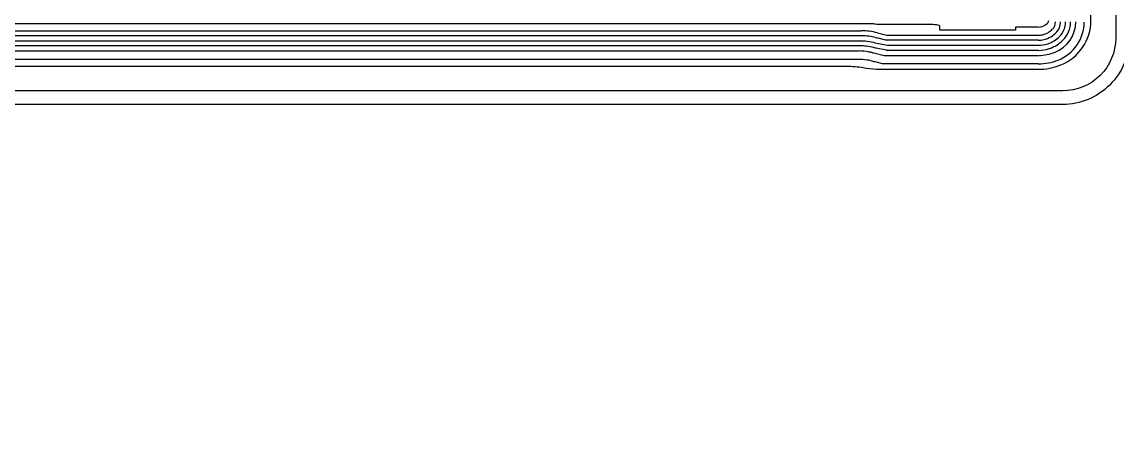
# Model space of a CAD drawing. Extents: x 1548 to 1929, y -174 to 95.
# Drawn here: x 1773.95 to 1790.44, y 36.25 to 42.51 of the extents above; entities that cross this region are included whole.
import ezdxf

# ---------------------------------------------------------------- set-up
doc = ezdxf.new("R2010")
doc.units = 0
doc.layers.add('gbr-dxf_layer0', color=7, linetype='Continuous')
doc.layers.add('gbr-outline-dxf_layer1', color=2, linetype='Continuous')

msp = doc.modelspace()

# ---------------------------------------------------------------- linework, layer by layer
at = {"layer": 'gbr-dxf_layer0'}
for p, q in [((1786.583, 42.301), (1768.377, 42.301)), ((1768.379, 42.377), (1786.58, 42.377)), ((1768.379, 42.225), (1786.581, 42.225)), ((1786.582, 42.148), (1768.377, 42.148)), ((1768.378, 42.072), (1786.551, 42.072)), ((1786.55, 41.945), (1768.381, 41.945)), ((1787.154, 42.005), (1789.244, 42.005)), ((1789.247, 41.878), (1787.152, 41.878))]:
    msp.add_line(p, q, dxfattribs=at)
at = {"layer": 'gbr-dxf_layer0', "linetype": 'Continuous'}
for points in [[(1790.415, 50.929, -0.006517), (1790.415, 50.925), (1790.415, 44.305, -0.014829), (1790.415, 44.295, -0.014825), (1790.415, 44.284), (1790.415, 42.266, -0.414217), (1789.618, 41.47), (1768.502, 41.47, 0.196007), (1766.612, 40.699, -0.196002), (1756.197, 36.453), (1750.697, 36.453, -0.196002), (1740.282, 40.699, 0.196006), (1738.392, 41.47), (1709.026, 41.47)], [(1789.588, 41.861, 0.307018), (1790.042, 42.531), (1790.042, 42.667), (1790.043, 43.3, -0.040468), (1790.05, 43.393), (1790.059, 43.442, -0.006638), (1790.067, 43.472)], [(1789.247, 42.432), (1788.909, 42.432), (1788.909, 42.387), (1787.768, 42.387), (1787.768, 42.452, 0.067805), (1787.66, 42.469), (1786.833, 42.469, 0.07443), (1786.767, 42.479), (1768.377, 42.479, 0.151399), (1766.278, 41.828, 0.006103), (1766.204, 41.776, 0.033677), (1765.823, 41.461)], [(1786.583, 42.225, -0.077863), (1786.819, 42.188), (1786.977, 42.158), (1789.248, 42.158)], [(1789.248, 42.234), (1786.964, 42.234, -0.069829), (1786.953, 42.235), (1786.817, 42.268)], [(1789.394, 42.182, -0.017007), (1789.396, 42.182, 0.112295), (1789.568, 42.289)], [(1786.692, 42.061, 0.002404), (1786.719, 42.057, -0.028792), (1786.726, 42.055, -0.018608), (1786.771, 42.043), (1786.928, 42.005), (1787.151, 42.005)], [(1789.246, 42.081), (1786.974, 42.081, -0.057212), (1786.965, 42.082), (1786.808, 42.112, -0.05788), (1786.8, 42.114)], [(1786.735, 41.921, 0.019882), (1786.698, 41.932, -0.002322), (1786.67, 41.936)], [(1787.149, 41.878), (1786.921, 41.878, -0.066696), (1786.904, 41.88), (1786.796, 41.906, -0.03767), (1786.787, 41.907, -0.026817), (1786.738, 41.92)], [(1762.877, 38.519, 0.071775), (1766.227, 40.966, -0.196004), (1768.377, 41.843), (1786.364, 41.843, -0.039333), (1786.614, 41.823, 0.026073), (1786.814, 41.8, 0.028754), (1786.879, 41.796)], [(1786.88, 41.796, 0.014298), (1786.889, 41.796), (1786.905, 41.796, 0.003935), (1786.935, 41.796), (1789.247, 41.796)]]:
    msp.add_lwpolyline(points, format="xyb", dxfattribs=at)
msp.add_lwpolyline([(1786.827, 42.344), (1786.968, 42.31), (1789.246, 42.31)], dxfattribs=at)
at = {"layer": 'gbr-dxf_layer0'}
for centre, radius, start, end in [((1789.247, 42.634), 0.202, 270.0033, 314.7793), ((1789.348, 42.532), 0.0588, 314.9326, 359.9998), ((1789.246, 42.614), 0.304, 301.0956, 314.9), ((1789.348, 42.513), 0.161, 314.8939, 359.4134), ((1789.322, 42.511), 0.492, 291.865, 359.8029), ((1789.348, 42.513), 0.237, 314.8962, 359.9952), ((1789.322, 42.511), 0.619, 291.7105, 359.7595), ((1789.348, 42.512), 0.313, 314.7339, 359.7583), ((1789.348, 42.512), 0.389, 314.7156, 359.7752), ((1786.583, 41.454), 0.923, 74.6693, 89.9097), ((1786.583, 41.454), 0.847, 74.8152, 89.8846), ((1786.934, 42.734), 0.481, 254.6275, 255.3631), ((1789.248, 42.609), 0.299, 270.256, 282.999), ((1789.248, 42.609), 0.375, 270.2803, 282.8067), ((1789.247, 42.612), 0.302, 283.2504, 301.0133), ((1789.247, 42.612), 0.378, 283.0245, 300.865), ((1789.247, 42.614), 0.533, 288.8708, 314.6084), ((1789.246, 42.614), 0.381, 300.9667, 314.9011), ((1786.55, 41.172), 0.9, 81.0621, 89.7979), ((1786.583, 41.454), 0.695, 72.1418, 89.8151), ((1789.249, 42.612), 0.531, 269.9999, 288.1051), ((1789.249, 42.612), 0.454, 270.1671, 287.8815), ((1789.25, 42.693), 0.688, 270.142, 291.6635), ((1786.55, 41.172), 0.773, 81.1943, 89.916), ((1789.25, 42.693), 0.815, 270.0006, 291.5672), ((1789.249, 42.713), 0.917, 269.9997, 291.6613)]:
    msp.add_arc(centre, radius, start, end, dxfattribs=at)
at = {"layer": 'gbr-outline-dxf_layer1', "linetype": 'Continuous'}
msp.add_lwpolyline([(1706.798, 42.266), (1706.798, 53.866, -0.414215), (1707.798, 54.866), (1738.807, 54.866, -0.202312), (1749.623, 50.303, 0.202309), (1750.697, 49.85), (1756.197, 49.85, 0.202214), (1757.271, 50.303, -0.202322), (1768.087, 54.866), (1789.618, 54.866, -0.414215), (1790.618, 53.866), (1790.618, 42.266, -0.414215), (1789.618, 41.266), (1768.502, 41.266, 0.196009), (1766.754, 40.554, -0.196007), (1756.197, 36.25), (1750.697, 36.25, -0.196007), (1740.14, 40.554, 0.196013), (1738.392, 41.266), (1707.798, 41.266, -0.414215)], format="xyb", close=True, dxfattribs=at)

doc.saveas('drawing.dxf')
